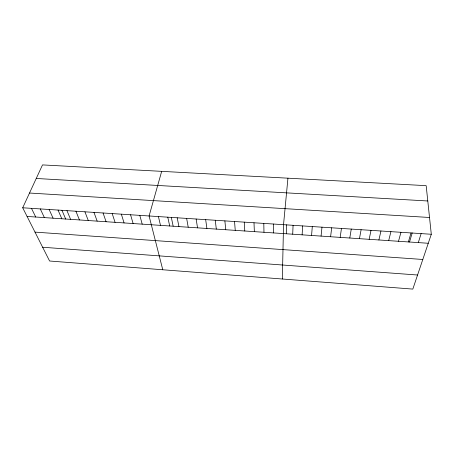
<?xml version="1.0" encoding="UTF-8"?>
<svg xmlns="http://www.w3.org/2000/svg" width="454" height="454" viewBox="0 0 454 454"><rect width="100%" height="100%" fill="white"/><g stroke="black" fill="none" stroke-linecap="round" stroke-linejoin="round"><path stroke-width="0.68" d="M273.631 232.93L273.643 224.043M282.348 279.011L283.529 224.685L287.944 178.178M286.383 233.719L286.633 224.792M292.705 234.207L293.074 225.303M302.114 234.837L302.67 225.927M311.569 235.467L312.301 226.552M321.063 236.103L321.977 227.176M330.597 236.738L331.698 227.806M340.171 237.38L341.459 228.441M349.79 238.021L351.26 229.077M359.449 238.668L361.112 229.718M369.153 239.315L371.003 230.36M378.897 239.967L380.94 231.001M388.681 240.626L390.922 231.648M398.51 241.278L400.95 232.3M161.675 171.351L149.088 215.973L162.776 269.761M408.384 241.942L411.018 232.953M409.514 242.039L412.204 232.93M418.304 242.606L421.136 233.606M431.3 234.264L412.822 289.096L49.594 261.01L22.7 207.779L42.511 164.904L426.17 185.658L431.3 234.264L22.7 207.779M36.241 178.473L427.787 200.98M29.51 193.035L429.529 217.489M27.075 216.444L428.264 243.27M34.992 232.113L422.805 259.472M42.636 247.237L417.566 275.016M31.474 208.346L35.707 217.018M40.292 208.919L44.379 217.597M49.14 209.493L53.084 218.181M58.033 210.066L61.823 218.766M61.92 210.23L65.694 219.044M66.959 210.645L70.603 219.35M75.926 211.229L79.422 219.94M84.932 211.814L88.275 220.536M93.978 212.398L97.162 221.126M103.064 212.988L106.094 221.728M112.189 213.579L115.061 222.324M121.354 214.174L124.067 222.931M130.559 214.77L133.113 223.533M139.804 215.366L142.198 224.14M158.418 216.575L160.489 225.366M167.781 217.182L169.688 225.978M171.306 217.318L173.156 226.149M177.196 217.795L178.933 226.597M186.645 218.408L188.217 227.216M196.139 219.021L197.541 227.84M205.673 219.64L206.905 228.47M215.253 220.258L216.314 229.094M224.878 220.882L225.763 229.73M234.542 221.512L235.251 230.365M244.252 222.142L244.78 231.001M254.002 222.772L254.359 231.642M263.802 223.408L263.973 232.283"/></g></svg>
